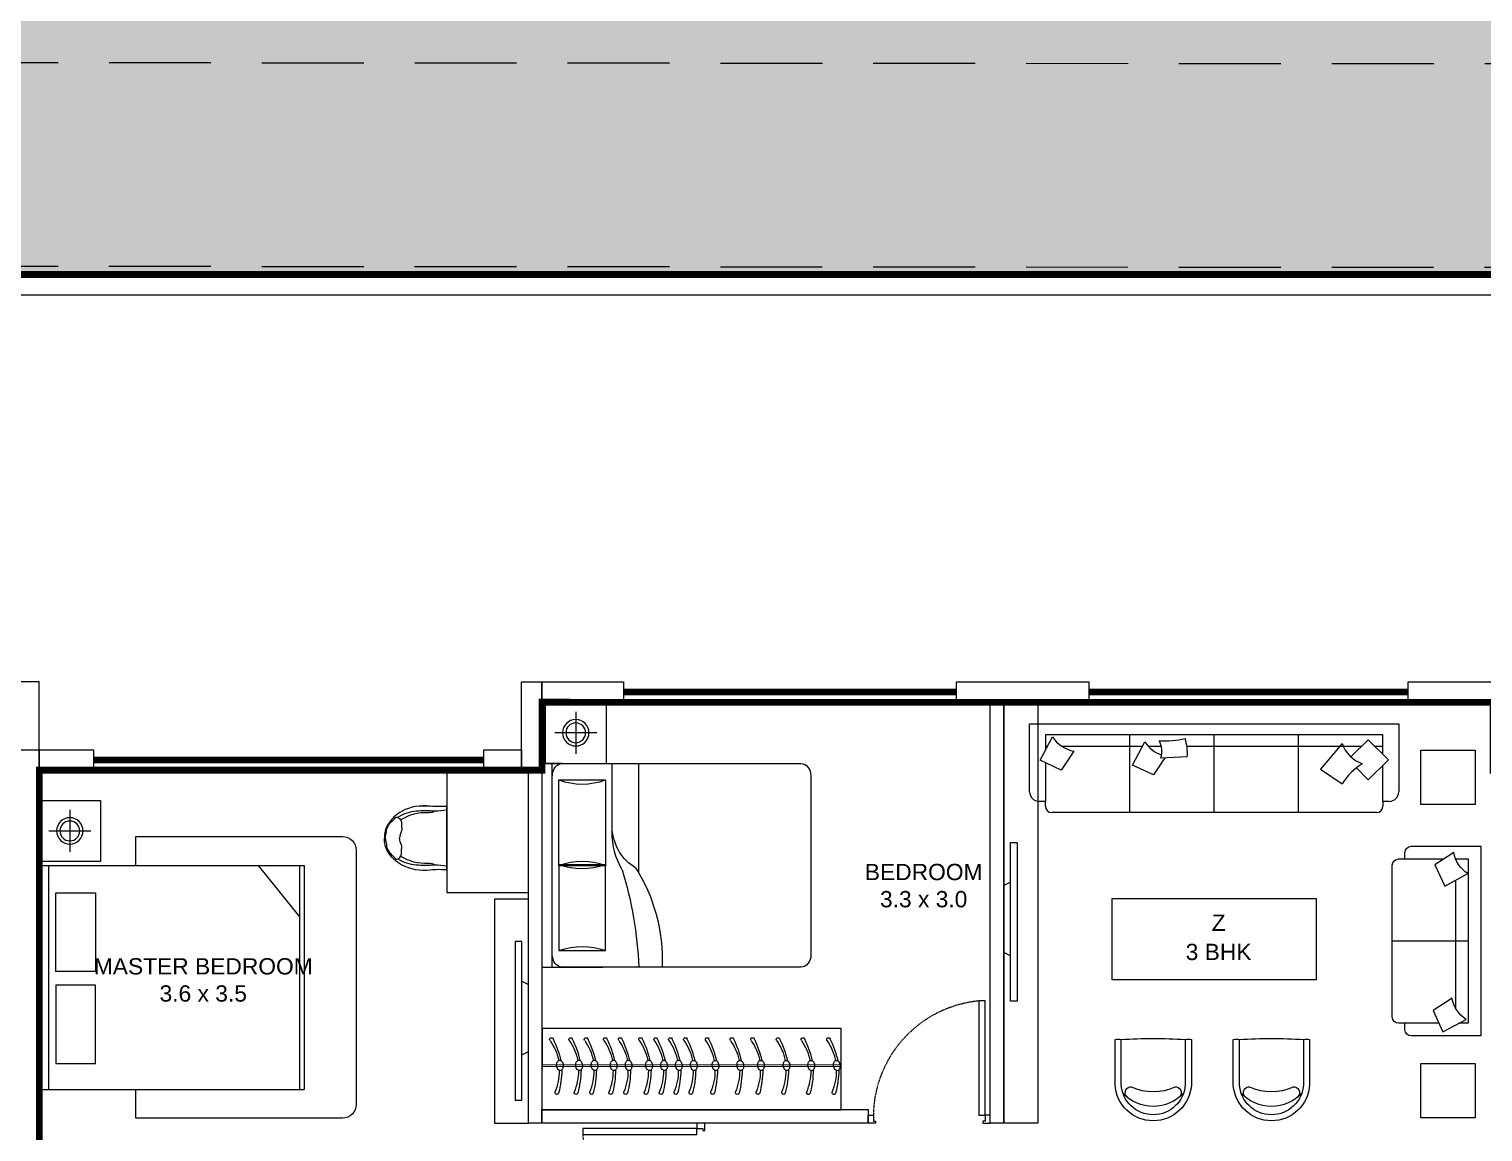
# Model space of a CAD drawing. Header units: inches. Extents: x 27644242 to 29761523, y -859349 to 216979.
# Drawn here: x 29074389 to 29085090, y -312148 to -304026 of the extents above; entities that cross this region are included whole.
import ezdxf

# ---------------------------------------------------------------- set-up
doc = ezdxf.new("R2010")
doc.units = ezdxf.units.IN
doc.header["$MEASUREMENT"] = 0
doc.set_wipeout_variables(frame=1)
doc.linetypes.add('01-Xref Col Podium Lvl-1$0$HIDDEN', pattern=[0.375, 0.25, -0.125])
doc.linetypes.add('DASHED', pattern=[0.75, 0.5, -0.25])
doc.layers.get('Defpoints').update_dxf_attribs({"color": 8})
for name, color, linetype, lineweight in [('DOOR', 4, 'Continuous', 0), ('FURN', 250, 'Continuous', 0), ('RVA Site Boundary', 17, 'Continuous', 15), ('WALL', 7, 'Continuous', 20), ('WINDOW', 162, 'Continuous', 13)]:
    doc.layers.add(name, color=color, linetype=linetype, lineweight=lineweight)
for name, color, linetype in [('HATCH', 9, 'Continuous'), ('ROAD', 32, 'Continuous'), ('text', 7, 'Continuous')]:
    doc.layers.add(name, color=color, linetype=linetype)
doc.styles.add('AMITS', font='arial.ttf')

# ---------------------------------------------------------------- blocks, each defined once
blk = doc.blocks.new('A$C4D4B4B8A')
at = {"layer": 'WALL', "ltscale": 500}
blk.add_lwpolyline([(9900, 7900), (9750, 7900), (9750, 2150), (9900, 2150)], close=True, dxfattribs=at)
blk = doc.blocks.new('A$C700F438C')
at = {"layer": 'FURN', "color": 8, "extrusion": (-6.65399e-08, 5.27913e-08, 1)}
for p, q in [((0.073, 1.5, 0), (1.83, 1.5, 0)), ((1.98, 1.5, 0), (1.53, 1.5, 0)), ((1.98, 1.5, 0), (1.53, 1.5, 0)), ((1.98, 1.5, 0), (1.53, 1.5, 0)), ((1.904, 1.5, 0), (1.904, 0, 0)), ((0, 0.091, 0), (0, 1.409, 0)), ((1.855, 1.378, 0), (1.512, 1.378, 0)), ((1.512, 1.378, 0), (1.512, 0.747, 0)), ((1.855, 0.747, 0), (1.855, 1.378, 0)), ((1.267, 0.799, 0), (1.267, 0, 0)), ((1.512, 0.122, 0), (1.512, 0.754, 0)), ((1.512, 0.754, 0), (1.855, 0.754, 0)), ((1.855, 0.754, 0), (1.855, 0.122, 0)), ((1.512, 0.747, 0), (1.855, 0.747, 0)), ((1.463, 0.503, 0), (1.463, 0, 0)), ((1.855, 0.122, 0), (1.512, 0.122, 0)), ((1.83, 0, 0), (0.074, 0, 0)), ((1.904, 0, 0), (1.98, 0, 0))]:
    blk.add_line(p, q, dxfattribs=at)
at = {"layer": 'FURN', "linetype": 'Continuous', "lineweight": 0, "extrusion": (-6.65399e-08, 5.27913e-08, 1)}
blk.add_line((1.83, 0, 0), (1.917, 0, 0), dxfattribs=at)
at = {"layer": 'FURN', "color": 8, "extrusion": (6.65399e-08, -5.27913e-08, -1)}
for centre, major_axis, ratio, start_param, end_param in [((0.073, 1.409, 0), (0, -0.0914, 0), 0.803207, 1.570796, 3.141593), ((1.959, 1.454, 0), (0, -1.077, 0), 0.803207, 0.880587, 1.613256), ((3.067, 1.603, 0), (0, -2.243, 0), 0.803207, 1.197175, 1.525138), ((1.83, 1.409, 0), (0, -0.0914, 0), 0.803207, 3.141593, 4.712389), ((1.683, 2.11, 0), (0, -0.762, 0), 0.803207, -0.283794, 0.283794), ((0.669, 0.085, 0), (-0.705, -0.615, 0), 0.604617, 2.952061, 3.536756), ((-0.032, 0.19, 0), (-1.467, -0.494, 0), 0.581007, 3.019706, 3.343381), ((1.684, 0.015, 0), (0, -0.762, 0), 0.803207, 2.857799, 3.425387), ((0.074, 0.091, 0), (0, -0.0914, 0), 0.803207, 0, 1.570796), ((1.83, 0.092, 0), (0, -0.0914, 0), 0.803207, -1.570796, 0)]:
    blk.add_ellipse(centre, major_axis=major_axis, ratio=ratio, start_param=start_param, end_param=end_param, dxfattribs=at)
at = {"layer": 'FURN', "color": 8, "extrusion": (-6.65399e-08, 5.27913e-08, 1)}
for centre, start_param, end_param in [((1.683, 1.485, 0), -0.283794, 0.283794), ((1.684, -0.61, 0), 2.857799, 3.425387)]:
    blk.add_ellipse(centre, major_axis=(0, -0.762, 0), ratio=0.803207, start_param=start_param, end_param=end_param, dxfattribs=at)
blk = doc.blocks.new('BEDROOM')
at = {"layer": 'FURN', "linetype": 'Continuous', "extrusion": (-5.00305e-08, -8.66553e-08, 1)}
for p, q in [((1066, 501, 0), (1066, 193, 0)), ((912, 347, 0), (1220, 347, 0))]:
    blk.add_line(p, q, dxfattribs=at)
at = {"layer": 'FURN', "ltscale": 500}
blk.add_line((1315, 122, 0), (1315, -1378, 0), dxfattribs=at)
at = {"layer": 'FURN', "ltscale": 0.05, "extrusion": (-5.00305e-08, -8.66553e-08, 1), "elevation": 0}
blk.add_lwpolyline([(1291, 122), (841, 122), (841, 572), (1291, 572)], close=True, dxfattribs=at)
at = {"layer": 'FURN', "linetype": 'Continuous', "extrusion": (-5.00305e-08, -8.66553e-08, 1)}
for radius in [97, 72.8]:
    blk.add_circle((1066, 347, 0), radius, dxfattribs=at)
at = {"layer": 'FURN', "extrusion": (-3.01072e-07, 1.30707e-07, 1), "xscale": -1000.000000000015, "yscale": 1000.000000000015, "zscale": 1000.000000000007, "rotation": 180.0236273616612}
blk.add_blockref('A$C700F438C', (-665, 121, 0), dxfattribs=at)
blk = doc.blocks.new('DOOR_750')
at = {"layer": 'DOOR'}
for points in [[(-70, 50), (-32.5, 50), (-32.5, 750), (-70, 750)], [(-750, 50), (-717.5, 50), (-717.5, 12.5), (-705, 12.5), (-705, 0), (-750, 0)], [(0, 50), (-32.5, 50), (-32.5, 12.5), (-45, 12.5), (-45, 0), (0, 0)]]:
    blk.add_lwpolyline(points, close=True, dxfattribs=at)
at = {"layer": 'DOOR', "linetype": 'DASHED', "ltscale": 10}
blk.add_arc((-2.4, 38), 715.2, 95.4221, 179.04025, dxfattribs=at)
blk = doc.blocks.new('edddew234')
at = {"layer": 'FURN', "linetype": 'Continuous', "extrusion": (5.00305e-08, 8.66553e-08, 1)}
for p, q in [((1391, 2058, 0), (1391, 1750, 0)), ((1545, 1904, 0), (1237, 1904, 0))]:
    blk.add_line(p, q, dxfattribs=at)
at = {"layer": 'FURN', "ltscale": 0.05, "extrusion": (5.00305e-08, 8.66553e-08, 1)}
for p, q in [((1616, 1650, 0), (-334, 1650, 0)), ((-334, 1650, 0), (-334, 0, 0)), ((6, 1650, 0), (-299, 1271, 0)), ((-299, 1650, 0), (-299, 0, 0)), ((1547, 1650, 0), (1547, 0, 0)), ((1616, 1650, 0), (1616, 0, 0)), ((1616, 0, 0), (-334, 0, 0))]:
    blk.add_line(p, q, dxfattribs=at)
blk.add_lwpolyline([(1166, 1679), (1616, 1679), (1616, 2129), (1166, 2129)], close=True, dxfattribs=at)
at = {"layer": 'FURN', "linetype": 'Continuous', "extrusion": (5.00305e-08, 8.66553e-08, 1)}
for points in [[(1494, 1449), (1203, 1449), (1203, 869), (1494, 869)], [(1494, 190), (1203, 190), (1203, 769), (1494, 769)]]:
    blk.add_lwpolyline(points, close=True, dxfattribs=at)
for radius in [97, 72.8]:
    blk.add_circle((1391, 1904), radius, dxfattribs=at)
blk = doc.blocks.new('TVVVV')
at = {"layer": 'FURN', "ltscale": 1000, "elevation": 0}
blk.add_lwpolyline([(-130, 740), (-82, 740), (-82, -429), (-130, -429)], close=True, dxfattribs=at)
for points in [[(-130, 447), (-179, 422)], [(-130, -96), (-179, -71)]]:
    blk.add_lwpolyline(points, dxfattribs=at)
blk = doc.blocks.new('CHAIR3A')
at = {"linetype": 'ByBlock'}
blk.add_line((-52, -301), (-52, 301), dxfattribs=at)
for points in [[(-52, 301, -0.003941), (-52, 301, 0.024434), (-3, 299, 0.045583), (106, 303, -0.150789), (371, 255, -0.143435), (506, 126, -0.142303), (537, 0, -2.98005)], [(-52, 267, 0.057605), (62, 255, -0.038875), (238, 255, -0.121281), (406, 199, -1.697813)], [(-52, 267, 0.057605), (62, 255, -0.038875), (238, 255, -0.121281), (406, 199, -1.697813)], [(68, 254, 0.173618), (87, 244, 0.0594), (126, 241, -0.149572), (381, 173, 1.755029)], [(68, 254, 0.173618), (87, 244, 0.0594), (126, 241, -0.149572), (381, 173, 1.755029)], [(529, 0, 0.08954), (521, 43, -0.106296), (517, 70, 0.127969), (512, 95, 0.046207), (480, 147, 0.087077), (465, 161, -0.116175), (440, 187, 0.417123), (406, 196, 0.303615), (375, 132, -0.099252), (373, 96, 0.17219), (376, 68, -0.081748), (395, 0, 1.609398)], [(529, 0, 0.08954), (521, 43, -0.106296), (517, 70, 0.127969), (512, 95, 0.046207), (480, 147, 0.087077), (465, 161, -0.116175), (440, 187, 0.417123), (406, 196, 0.303615), (375, 132, -0.099252), (373, 96, 0.17219), (376, 68, -0.081748), (395, 0, 1.609398)], [(-52, -301, 0.003941), (-52, -300, -0.024434), (-3, -299, -0.045583), (106, -303, 0.150789), (371, -255, 0.143435), (506, -126, 0.142303), (537, 0, 2.98005)], [(529, 0, -0.08954), (521, -43, 0.106296), (517, -70, -0.127969), (512, -95, -0.046207), (480, -147, -0.087077), (465, -161, 0.116175), (440, -187, -0.417123), (406, -196, -0.303615), (375, -132, 0.099252), (373, -96, -0.17219), (376, -68, 0.081748), (395, 0, -1.609398)], [(529, 0, -0.08954), (521, -43, 0.106296), (517, -70, -0.127969), (512, -95, -0.046207), (480, -147, -0.087077), (465, -161, 0.116175), (440, -187, -0.417123), (406, -196, -0.303615), (375, -132, 0.099252), (373, -96, -0.17219), (376, -68, 0.081748), (395, 0, -1.609398)], [(-52, -267, -0.057605), (62, -255, 0.038875), (238, -255, 0.121281), (406, -199, 1.697813)], [(-52, -267, -0.057605), (62, -255, 0.038875), (238, -255, 0.121281), (406, -199, 1.697813)], [(68, -254, -0.173618), (87, -244, -0.0594), (126, -241, 0.149572), (381, -173, -1.755029)], [(68, -254, -0.173618), (87, -244, -0.0594), (126, -241, 0.149572), (381, -173, -1.755029)]]:
    blk.add_lwpolyline(points, format="xyb", dxfattribs=at)
blk = doc.blocks.new('09CH600A')
at = {"linetype": 'ByBlock'}
blk.add_wipeout([(-275, 0), (275, 0), (274, -35), (277, -145), (278, -240), (261, -323), (234, -387), (193, -448), (142, -494), (109, -515), (34, -539), (-15, -540), (-54, -535), (-102, -518), (-170, -471), (-211, -424), (-233, -388), (-250, -350), (-273, -270), (-279, -219), (-278, -158), (-273, -96), (-273, -53), (-274, -23), (-275, -1)], dxfattribs=at)
at = {"linetype": 'ByBlock', "xscale": 0.9151414309484192, "yscale": 0.9151414309484192, "zscale": 0.9151414309484192, "rotation": 270.0696394041314}
blk.add_blockref('CHAIR3A', (0, -48), dxfattribs=at)
blk = doc.blocks.new('rffffff')
at = {"layer": 'FURN'}
for p, q in [((146, 519, 0), (-2054, 519, 0)), ((-2054, 519, 0), (-2053, -81, 0)), ((146, 519, 0), (147, -81, 0)), ((146, 251, 0), (-2054, 250, 0)), ((146, 239, 0), (-2054, 238, 0)), ((147, -81, 0), (-2053, -81, 0))]:
    blk.add_line(p, q, dxfattribs=at)
at = {"layer": 'FURN', "extrusion": (9.36485e-09, 6.40542e-09, 1)}
for points in [[(-2028, 206, 0.144333), (-2019, 208, 0.107177), (-2009, 216, 0.077818), (-2003, 227, 0.065016), (-1999, 242, 0.065016), (-2000, 257, 0.077818), (-2004, 269, 0.107177), (-2011, 279, 0.144333), (-2020, 282, 0.144333), (-2029, 280, 0.107177), (-2038, 273, 0.077818), (-2044, 262, 0.065016), (-2048, 247, 0.065016), (-2047, 231, 0.077818), (-2044, 219, 0.107177), (-2036, 210, 0.144333)], [(-1840, 206, 0.144333), (-1831, 208, 0.107177), (-1821, 216, 0.077818), (-1815, 227, 0.065016), (-1811, 242, 0.065016), (-1812, 257, 0.077818), (-1816, 269, 0.107177), (-1823, 279, 0.144333), (-1832, 282, 0.144333), (-1841, 280, 0.107177), (-1850, 273, 0.077818), (-1856, 262, 0.065016), (-1860, 247, 0.065016), (-1859, 231, 0.077818), (-1856, 219, 0.107177), (-1848, 210, 0.144333)], [(-1657, 207, 0.144333), (-1648, 208, 0.107177), (-1639, 216, 0.077818), (-1633, 227, 0.065016), (-1629, 242, 0.065016), (-1630, 257, 0.077818), (-1633, 269, 0.107177), (-1641, 279, 0.144333), (-1649, 282, 0.144333), (-1658, 280, 0.107177), (-1668, 273, 0.077818), (-1674, 262, 0.065016), (-1678, 247, 0.065016), (-1677, 232, 0.077818), (-1673, 219, 0.107177), (-1666, 210, 0.144333)], [(-1469, 207, 0.144333), (-1460, 208, 0.107177), (-1451, 216, 0.077818), (-1444, 227, 0.065016), (-1441, 242, 0.065016), (-1441, 257, 0.077818), (-1445, 269, 0.107177), (-1453, 279, 0.144333), (-1461, 282, 0.144333), (-1470, 281, 0.107177), (-1480, 273, 0.077818), (-1486, 262, 0.065016), (-1489, 247, 0.065016), (-1489, 232, 0.077818), (-1485, 219, 0.107177), (-1477, 210, 0.144333)], [(-1317, 207, 0.144333), (-1308, 208, 0.107177), (-1298, 216, 0.077818), (-1292, 227, 0.065016), (-1289, 242, 0.065016), (-1289, 257, 0.077818), (-1293, 269, 0.107177), (-1301, 279, 0.144333), (-1309, 282, 0.144333), (-1318, 281, 0.107177), (-1327, 273, 0.077818), (-1334, 262, 0.065016), (-1337, 247, 0.065016), (-1337, 232, 0.077818), (-1333, 219, 0.107177), (-1325, 210, 0.144333)], [(-1135, 207, 0.144333), (-1126, 208, 0.107177), (-1116, 216, 0.077818), (-1110, 227, 0.065016), (-1106, 242, 0.065016), (-1107, 257, 0.077818), (-1111, 270, 0.107177), (-1118, 279, 0.144333), (-1127, 282, 0.144333), (-1136, 281, 0.107177), (-1145, 273, 0.077818), (-1151, 262, 0.065016), (-1155, 247, 0.065016), (-1154, 232, 0.077818), (-1151, 220, 0.107177), (-1143, 210, 0.144333)], [(-975, 207, 0.144333), (-966, 208, 0.107177), (-957, 216, 0.077818), (-951, 227, 0.065016), (-947, 242, 0.065016), (-947, 257, 0.077818), (-951, 270, 0.107177), (-959, 279, 0.144333), (-967, 282, 0.144333), (-976, 281, 0.107177), (-986, 273, 0.077818), (-992, 262, 0.065016), (-996, 247, 0.065016), (-995, 232, 0.077818), (-991, 220, 0.107177), (-984, 210, 0.144333)], [(-865, 207, 0.144333), (-856, 209, 0.107177), (-846, 216, 0.077818), (-840, 227, 0.065016), (-836, 242, 0.065016), (-837, 257, 0.077818), (-841, 270, 0.107177), (-848, 279, 0.144333), (-857, 283, 0.144333), (-866, 281, 0.107177), (-875, 273, 0.077818), (-881, 262, 0.065016), (-885, 247, 0.065016), (-885, 232, 0.077818), (-881, 220, 0.107177), (-873, 210, 0.144333)], [(-756, 207, 0.144333), (-747, 209, 0.107177), (-738, 216, 0.077818), (-731, 227, 0.065016), (-728, 242, 0.065016), (-728, 258, 0.077818), (-732, 270, 0.107177), (-740, 279, 0.144333), (-748, 283, 0.144333), (-757, 281, 0.107177), (-766, 273, 0.077818), (-773, 262, 0.065016), (-776, 247, 0.065016), (-776, 232, 0.077818), (-772, 220, 0.107177), (-764, 210, 0.144333)], [(-645, 207, 0.144333), (-636, 209, 0.107177), (-627, 216, 0.077818), (-621, 227, 0.065016), (-617, 242, 0.065016), (-617, 258, 0.077818), (-621, 270, 0.107177), (-629, 279, 0.144333), (-637, 283, 0.144333), (-646, 281, 0.107177), (-656, 273, 0.077818), (-662, 262, 0.065016), (-666, 247, 0.065016), (-665, 232, 0.077818), (-661, 220, 0.107177), (-654, 210, 0.144333)], [(-495, 207, 0.144333), (-486, 209, 0.107177), (-477, 216, 0.077818), (-471, 227, 0.065016), (-467, 242, 0.065016), (-468, 258, 0.077818), (-471, 270, 0.107177), (-479, 279, 0.144333), (-488, 283, 0.144333), (-496, 281, 0.107177), (-506, 273, 0.077818), (-512, 262, 0.065016), (-516, 247, 0.065016), (-515, 232, 0.077818), (-511, 220, 0.107177), (-504, 210, 0.144333)], [(-385, 207, 0.144333), (-376, 209, 0.107177), (-366, 216, 0.077818), (-360, 227, 0.065016), (-357, 242, 0.065016), (-357, 258, 0.077818), (-361, 270, 0.107177), (-369, 279, 0.144333), (-377, 283, 0.144333), (-386, 281, 0.107177), (-395, 273, 0.077818), (-402, 262, 0.065016), (-405, 247, 0.065016), (-405, 232, 0.077818), (-401, 220, 0.107177), (-393, 210, 0.144333)], [(-244, 207, 0.144333), (-235, 209, 0.107177), (-226, 216, 0.077818), (-219, 227, 0.065016), (-216, 242, 0.065016), (-216, 258, 0.077818), (-220, 270, 0.107177), (-228, 279, 0.144333), (-236, 283, 0.144333), (-245, 281, 0.107177), (-254, 273, 0.077818), (-261, 262, 0.065016), (-264, 247, 0.065016), (-264, 232, 0.077818), (-260, 220, 0.107177), (-252, 210, 0.144333)], [(-130, 207, 0.144333), (-121, 209, 0.107177), (-112, 216, 0.077818), (-106, 227, 0.065016), (-102, 242, 0.065016), (-102, 258, 0.077818), (-106, 270, 0.107177), (-114, 279, 0.144333), (-122, 283, 0.144333), (-131, 281, 0.107177), (-141, 273, 0.077818), (-147, 262, 0.065016), (-151, 247, 0.065016), (-150, 232, 0.077818), (-146, 220, 0.107177), (-139, 210, 0.144333)], [(11, 207, 0.144333), (20, 209, 0.107177), (29, 216, 0.077818), (35, 227, 0.065016), (39, 242, 0.065016), (38, 258, 0.077818), (35, 270, 0.107177), (27, 279, 0.144333), (18, 283, 0.144333), (10, 281, 0.107177), (0, 273, 0.077818), (-6, 262, 0.065016), (-10, 247, 0.065016), (-9, 232, 0.077818), (-5, 220, 0.107177), (2, 210, 0.144333)]]:
    blk.add_lwpolyline(points, format="xyb", close=True, dxfattribs=at)
for points in [[(-2038, 211, 0.057952), (-2015, 41, 1.08017), (-1990, 49, -0.102886), (-2022, 207, -0.821198)], [(-1850, 212, 0.057952), (-1827, 41, 1.08017), (-1802, 49, -0.102886), (-1834, 207, -0.821198)], [(-1668, 212, 0.057952), (-1644, 41, 1.08017), (-1619, 50, -0.102886), (-1651, 207, -0.821198)], [(-1479, 212, 0.057952), (-1456, 41, 1.08017), (-1431, 50, -0.102886), (-1463, 207, -0.821198)], [(-1327, 212, 0.057952), (-1304, 41, 1.08017), (-1279, 50, -0.102886), (-1311, 207, -0.821198)], [(-1145, 212, 0.057952), (-1122, 41, 1.08017), (-1097, 50, -0.102886), (-1129, 207, -0.821198)], [(-985, 212, 0.057952), (-962, 41, 1.08017), (-937, 50, -0.102886), (-969, 207, -0.821198)], [(-875, 212, 0.057952), (-852, 41, 1.08017), (-827, 50, -0.102886), (-859, 207, -0.821198)], [(-766, 212, 0.057952), (-743, 41, 1.08017), (-718, 50, -0.102886), (-750, 207, -0.821198)], [(-656, 212, 0.057952), (-632, 41, 1.08017), (-607, 50, -0.102886), (-639, 207, -0.821198)], [(-506, 212, 0.057952), (-482, 41, 1.08017), (-457, 50, -0.102886), (-489, 207, -0.821198)], [(-395, 212, 0.057952), (-372, 41, 1.08017), (-347, 50, -0.102886), (-379, 207, -0.821198)], [(-254, 212, 0.057952), (-231, 41, 1.08017), (-206, 50, -0.102886), (-238, 207, -0.821198)], [(-141, 212, 0.057952), (-117, 41, 1.08017), (-92, 50, -0.102886), (-124, 207, -0.821198)], [(0, 212, 0.057952), (24, 41, 1.08017), (49, 50, -0.102886), (17, 207, -0.821198)]]:
    blk.add_lwpolyline(points, format="xyb", dxfattribs=at)
for centre, radius, start, end in [((-1304, 113, 0), 745, 153.8497, 167.1166), ((-1962, 436, 0), 13.2, 325.0212, 153.8495), ((-1116, 113, 0), 745, 153.8497, 167.1166), ((-1439, 202, 0), 395, 145.0214, 168.5184), ((-1774, 436, 0), 13.2, 325.0212, 153.8495), ((-934, 113, 0), 745, 153.8497, 167.1166), ((-1257, 202, 0), 395, 145.0214, 168.5184), ((-1591, 436, 0), 13.2, 325.0212, 153.8495), ((-746, 113, 0), 745, 153.8497, 167.1166), ((-1069, 202, 0), 395, 145.0214, 168.5184), ((-1403, 436, 0), 13.2, 325.0212, 153.8495), ((-594, 113, 0), 745, 153.8497, 167.1166), ((-917, 202, 0), 395, 145.0214, 168.5184), ((-1251, 436, 0), 13.2, 325.0212, 153.8495), ((-411, 113, 0), 745, 153.8497, 167.1166), ((-734, 202, 0), 395, 145.0214, 168.5184), ((-1069, 436, 0), 13.2, 325.0212, 153.8495), ((-252, 113, 0), 745, 153.8497, 167.1166), ((-575, 202, 0), 395, 145.0214, 168.5184), ((-909, 436, 0), 13.2, 325.0212, 153.8495), ((-141, 113, 0), 745, 153.8497, 167.1166), ((-464, 202, 0), 395, 145.0214, 168.5184), ((-799, 436, 0), 13.2, 325.0212, 153.8495), ((-33, 113, 0), 745, 153.8497, 167.1166), ((-356, 202, 0), 395, 145.0214, 168.5184), ((-690, 436, 0), 13.2, 325.0212, 153.8495), ((78, 113, 0), 745, 153.8497, 167.1166), ((-245, 202, 0), 395, 145.0214, 168.5184), ((-579, 436, 0), 13.2, 325.0212, 153.8495), ((228, 113, 0), 745, 153.8497, 167.1166), ((-95, 202, 0), 395, 145.0214, 168.5184), ((-429, 436, 0), 13.2, 325.0212, 153.8495), ((338, 113, 0), 745, 153.8497, 167.1166), ((15, 202, 0), 395, 145.0214, 168.5184), ((-319, 436, 0), 13.2, 325.0212, 153.8495), ((479, 113, 0), 745, 153.8497, 167.1166), ((156, 202, 0), 395, 145.0214, 168.5184), ((-178, 436, 0), 13.2, 325.0212, 153.8495), ((593, 113, 0), 745, 153.8497, 167.1166), ((270, 202, 0), 395, 145.0214, 168.5184), ((-64, 436, 0), 13.2, 325.0212, 153.8495), ((734, 113, 0), 745, 153.8497, 167.1166), ((411, 202, 0), 395, 145.0214, 168.5184), ((77, 436, 0), 13.2, 325.0212, 153.8495), ((-1627, 202, 0), 395, 145.0214, 168.5184)]:
    blk.add_arc(centre, radius, start, end, dxfattribs=at)
blk = doc.blocks.new('cha-1')
at = {"color": 0, "linetype": 'ByBlock'}
for points in [[(375, 10), (375, 453, 0.950858), (-375, 453), (-375, 10)], [(315, 11), (315, 452, 0.946504), (-315, 452), (-315, 11)]]:
    blk.add_lwpolyline(points, format="xyb", dxfattribs=at)
for centre, radius, start, end in [((0, 263), 405, 42.4573, 137.5427), ((-217, 533), 58.2, 126.2045, 258.1486), ((217, 533), 58.2, 281.8514, 53.7955), ((-224, 501), 25, 258.1486, 294.8492), ((0, 17), 508, 65.1508, 114.8492), ((224, 501), 25, 245.1508, 281.8514), ((-347, 125), 118, 256.2867, 285.6904), ((0, 4466), 4466, 265.9551, 274.0449), ((347, 125), 118, 254.3096, 283.7133)]:
    blk.add_arc(centre, radius, start, end, dxfattribs=at)
blk = doc.blocks.new('sofa-12')
at = {"color": 0, "linetype": 'ByBlock'}
for p, q in [((0.175, 0.7), (2.742, 0.7)), ((0.792, 0.7), (0.792, 0.087)), ((1.458, 0.7), (1.458, 0.087)), ((2.125, 0.7), (2.125, 0.087)), ((0.075, 0.612), (0.125, 0.612)), ((0.125, 0.612), (0.125, 0.65)), ((0.125, 0.612), (0.125, 0.327)), ((2.792, 0.65), (2.792, 0.612)), ((2.792, 0.612), (2.842, 0.612)), ((2.792, 0.306), (2.792, 0.612)), ((0, 0), (0, 0.537)), ((0.618, 0.356), (0.447, 0.473)), ((2.917, 0.537), (2.917, 0)), ((0.241, 0.442), (0.081, 0.283)), ((0.335, 0.347), (0.241, 0.442)), ((0.447, 0.154), (0.618, 0.356)), ((1.849, 0.268), (1.937, 0.402)), ((1.937, 0.402), (2.105, 0.325)), ((2.568, 0.214), (2.667, 0.364)), ((2.667, 0.364), (2.834, 0.286)), ((0.081, 0.283), (0.241, 0.124)), ((0.125, 0.24), (0.125, 0.087)), ((0.241, 0.124), (0.378, 0.261)), ((1.671, 0.261), (1.882, 0.27)), ((2.105, 0.325), (2.006, 0.141)), ((2.834, 0.286), (2.736, 0.102)), ((0.19, 0.175), (0.125, 0.175)), ((1.674, 0.175), (0.291, 0.175)), ((1.98, 0.175), (1.877, 0.175)), ((2.665, 0.175), (2.024, 0.175)), ((2.792, 0.175), (2.775, 0.175)), ((2.792, 0.087), (2.792, 0.206)), ((2.917, 0), (0, 0)), ((0.125, 0.087), (2.792, 0.087))]:
    blk.add_line(p, q, dxfattribs=at)
for centre, radius, start, end in [((0.175, 0.65), 0.05, 90, 180), ((2.742, 0.65), 0.05, 0, 90), ((0.075, 0.537), 0.075, 90, 180), ((2.842, 0.537), 0.075, 0, 90), ((0.025, 0.736), 0.497, 301.9301, 328.0699), ((0.211, 0.077), 0.248, 18.0785, 71.9215), ((2.044, 0.231), 0.374, 175.4155, 198.0697), ((2.038, 0.215), 0.166, 160.8325, 209.9235), ((1.796, 0.008), 0.249, 32.3301, 71.5057), ((1.845, -0.512), 0.646, 85.599, 104.0402), ((2.526, -0.031), 0.249, 32.3301, 80.157)]:
    blk.add_arc(centre, radius, start, end, dxfattribs=at)
blk = doc.blocks.new('sofa-14')
at = {"color": 0, "linetype": 'ByBlock'}
for p, q in [((1.35, 0.7), (0.15, 0.7)), ((0.75, 0.1), (0.75, 0.7)), ((0.1, 0.6), (0.05, 0.6)), ((0.1, 0.65), (0.1, 0.292)), ((1.4, 0.332), (1.4, 0.65)), ((1.45, 0.6), (1.4, 0.6)), ((0, 0.55), (0, 0)), ((1.5, 0), (1.5, 0.55)), ((0.049, 0.214), (0.147, 0.364)), ((0.147, 0.364), (0.315, 0.286)), ((1.201, 0.228), (1.3, 0.378)), ((1.3, 0.378), (1.468, 0.301)), ((0.315, 0.286), (0.216, 0.102)), ((1.468, 0.301), (1.369, 0.116)), ((0.1, 0.199), (0.1, 0.1)), ((0.268, 0.2), (1.28, 0.2)), ((1.4, 0.1), (1.4, 0.174)), ((0, 0), (1.5, 0)), ((0.1, 0.1), (1.4, 0.1))]:
    blk.add_line(p, q, dxfattribs=at)
for centre, radius, start, end in [((0.15, 0.65), 0.05, 90, 180), ((1.35, 0.65), 0.05, 360, 90), ((0.05, 0.55), 0.05, 90, 180), ((1.45, 0.55), 0.05, 0, 90), ((0.006, -0.031), 0.249, 32.3301, 80.157), ((1.159, -0.017), 0.249, 32.3301, 80.157)]:
    blk.add_arc(centre, radius, start, end, dxfattribs=at)

msp = doc.modelspace()

# ---------------------------------------------------------------- hatches: boundary and pattern name
at = {"layer": 'HATCH', "ltscale": 500, "true_color": 0x1f7f00, "transparency": 33554508}
h = msp.add_hatch(color=86, dxfattribs=at)
h.dxf.hatch_style = 1
h.paths.add_polyline_path([(29121495.6, -307841.6), (29102964.4, -307841.6), (29102964.4, -305834), (29032701.9, -305834), (29021381.5, -305849.3), (29018798.4, -300010.2), (29034924.6, -299825.2), (29046518.8, -299772.4), (29055109.9, -299786.4), (29064432, -299782.6), (29069708.8, -299784.6), (29080752.3, -299792.5), (29102254.4, -299831), (29119486.9, -299903)])

# ---------------------------------------------------------------- linework, layer by layer
at = {"layer": 'FURN', "ltscale": 500}
for points in [[(29081564.4, -308984), (29081814.4, -308984), (29081814.4, -312084), (29081564.4, -312084)], [(29077463.6, -310384.5), (29078064.5, -310384.5), (29078064.5, -309484.2), (29077463.6, -309484.2)], [(29078064.4, -310434.5), (29077814.4, -310434.5), (29077814.4, -312084), (29078064.4, -312084)]]:
    msp.add_lwpolyline(points, close=True, dxfattribs=at)
at = {"layer": 'FURN', "ltscale": 500, "elevation": 0}
for points in [[(29085034.2, -309337.2), (29085034.2, -309737.2), (29084634.2, -309737.2), (29084634.2, -309337.2)], [(29085034.2, -311644.4), (29085034.2, -312044.4), (29084634.2, -312044.4), (29084634.2, -311644.4)]]:
    msp.add_lwpolyline(points, close=True, dxfattribs=at)
at = {"layer": 'FURN', "ltscale": 1000, "elevation": 0}
msp.add_lwpolyline([(29075174.2, -310185.3), (29075174.2, -309973.3), (29076696.2, -309973.3, -0.4142136), (29076796.2, -310073.3), (29076796.2, -311947.1, -0.4142136), (29076696.2, -312047.1), (29075174.2, -312047.1), (29075174.2, -311835.3)], format="xyb", dxfattribs=at)
at = {"layer": 'FURN', "ltscale": 1000}
msp.add_lwpolyline([(29082362.3, -311028.5), (29082362.3, -310428.5), (29083862.3, -310428.5), (29083862.3, -311028.5)], close=True, dxfattribs=at)
at = {"layer": 'ROAD', "ltscale": 500}
msp.add_line((29021394.1, -305834), (29121004.1, -305834), dxfattribs=at)
at = {"layer": 'RVA Site Boundary', "color": 252, "linetype": '01-Xref Col Podium Lvl-1$0$HIDDEN', "ltscale": 3000}
for points in [[(29057289.2, -304264.8), (29071603.1, -304270.1), (29095854.4, -304289), (29115992.6, -304373.1), (29117598.9, -310721.4), (29117675.6, -311048)], [(29057291.2, -305764.8), (29071602.3, -305770.1), (29095850.6, -305789), (29114823.7, -305868.3), (29116141.6, -311076.8), (29116215.3, -311390.7)]]:
    msp.add_lwpolyline(points, dxfattribs=at)
at = {"layer": 'WALL', "color": 7, "ltscale": 500}
msp.add_line((29074864.4, -309333.8), (29074864.4, -309483.8), dxfattribs=at)
at = {"layer": 'WALL', "ltscale": 500}
for p, q in [((29078064.4, -312084), (29078064.5, -309484.2)), ((29078164.4, -309484.2), (29078164.4, -312084)), ((29078164.4, -312084), (29078064.4, -312084))]:
    msp.add_line(p, q, dxfattribs=at)
at = {"layer": 'WALL', "color": 250, "ltscale": 500, "const_width": 50}
msp.add_lwpolyline([(29121495.6, -307841.6), (29102964.4, -307841.6), (29102964.4, -305834), (29032701.9, -305834), (29021381.5, -305849.3), (29018798.4, -300010.2), (29034924.6, -299825.2), (29046518.8, -299772.4), (29055109.9, -299786.4), (29064432, -299782.6), (29069708.8, -299784.6), (29080752.3, -299792.5), (29102254.4, -299831), (29119486.9, -299903), (29121495.6, -307841.6)], dxfattribs=at)
at = {"layer": 'WALL', "color": 7, "ltscale": 500}
for points in [[(29078014.4, -308833.7), (29078164.4, -308833.7), (29078164.4, -309484.2), (29078014.4, -309484.2)], [(29078764.4, -308833.7), (29078764.4, -308983.7), (29078164.4, -308983.7), (29078164.4, -308833.7)], [(29082189.4, -308834), (29082189.4, -308984), (29081214.4, -308984), (29081214.4, -308834)], [(29085314.4, -308834), (29085314.4, -308984), (29084539.4, -308984), (29084539.4, -308834)]]:
    msp.add_lwpolyline(points, close=True, dxfattribs=at)
at = {"layer": 'WALL', "ltscale": 500}
for points in [[(29081564.4, -312084), (29081464.4, -312084), (29081464.4, -308984.1), (29081564.4, -308984.1)], [(29080564.4, -311984), (29080564.4, -312084), (29078164.4, -312084), (29078164.4, -311984)]]:
    msp.add_lwpolyline(points, close=True, dxfattribs=at)
at = {"layer": 'WALL', "color": 7, "ltscale": 500}
msp.add_lwpolyline([(29077736.1, -309334.2), (29078014.4, -309334.2), (29078014.4, -309484.2), (29077736.1, -309484.2), (29077736.1, -309334.2)], dxfattribs=at)
at = {"layer": 'WINDOW', "ltscale": 500, "const_width": 50}
for points in [[(29078764.4, -308908.7), (29081214.4, -308908.7)], [(29082189.4, -308909), (29084539.4, -308909)], [(29074864.4, -309408.8), (29077736.1, -309409.2)]]:
    msp.add_lwpolyline(points, dxfattribs=at)

# ---------------------------------------------------------------- block references
at = {"layer": 'DOOR', "xscale": 1.200000000020023, "yscale": 1.200000000020023, "zscale": 1.200000000020023}
msp.add_blockref('DOOR_750', (29081464.4, -312084), dxfattribs=at)
at = {"layer": 'DOOR', "xscale": 1.200000000020023, "yscale": 1.200000000020023, "zscale": 1.200000000020023, "rotation": 90.00000000000037}
msp.add_blockref('DOOR_750', (29079364.2, -312084), dxfattribs=at)
at = {"layer": 'FURN', "ltscale": 500, "xscale": -1}
for name, p in [('BEDROOM', (29079479.2, -309555.8, 0)), ('rffffff', (29078311.1, -311903.4, 0))]:
    msp.add_blockref(name, p, dxfattribs=at)
at = {"layer": 'FURN', "ltscale": 1000, "yscale": 931.2742623500526, "zscale": 931.2742623500526}
for name, p, xscale, rotation in [('sofa-12', (29084470.5, -309144), 931.2742623500526, 180), ('sofa-14', (29085075, -310044.3), -931.2742623500526, 89.99999999999993)]:
    msp.add_blockref(name, p, dxfattribs=dict(at, xscale=xscale, rotation=rotation))
at = {"layer": 'FURN', "ltscale": 1000}
msp.add_blockref('TVVVV', (29081743.1, -310755.8, 0), dxfattribs=at)
at = {"layer": 'FURN', "ltscale": 1000, "xscale": -1}
msp.add_blockref('TVVVV', (29077885.8, -311485.5, 0), dxfattribs=at)

# ---------------------------------------------------------------- texts
at = {"layer": 'text', "ltscale": 100, "char_height": 120, "width": 1715.235, "attachment_point": 1, "style": 'AMITS'}
for s, insert in [('\\pxqc;BEDROOM\\P3.3 x 3.0', (29080116.3, -310174)), ('\\pxqc;MASTER BEDROOM\\P3.6 x 3.5', (29074813.8, -310868.7))]:
    msp.add_mtext(s, dxfattribs=dict(at, insert=insert))
at = {"layer": 'text', "color": 1, "ltscale": 100, "char_height": 120, "width": 1715.235, "attachment_point": 9, "style": 'AMITS'}
for s, insert in [('\\pxqc;Z', (29084002.3, -310668.2)), ('\\pxqc;3 BHK', (29084002.3, -310884.3))]:
    msp.add_mtext(s, dxfattribs=dict(at, insert=insert))

# ---------------------------------------------------------------- next in the draw order: block references
at = {"color": 2, "ltscale": 500}
msp.add_blockref('A$C4D4B4B8A', (29064564.4, -316734), dxfattribs=at)

# ---------------------------------------------------------------- next in the draw order: linework, layer by layer
at = {"layer": 'Defpoints', "ltscale": 500}
msp.add_lwpolyline([(29081164.2, -316584, 50, 50, 0), (29081164.2, -314334, 50, 50, 0), (29081014.2, -314334, 50, 50, 0), (29081014.2, -314434, 50, 50, 0), (29079364.4, -314434, 50, 50, 0), (29079364.4, -312984, 50, 50, 0), (29076814.7, -312984, 50, 50, 0), (29076814.7, -314434, 50, 50, 0), (29074464.2, -314434, 50, 50, 0), (29074464.6, -309484.2, 50, 50, 0), (29078164.4, -309484.2, 50, 50, 0), (29078164.4, -308983.7, 50, 50, 0), (29081114.4, -308984, 50, 50, 0), (29081114.4, -308984.1, 50, 50, 0), (29085164.6, -308983.9, 50, 50, 0), (29085164.6, -309484.1, 50, 50, 0), (29088564.7, -309484, 50, 50, 0), (29088564.6, -312983.9, 50, 50, 0), (29087364.1, -312984, 50, 50, 0), (29087364.1, -314434, 50, 50, 0), (29085164.4, -314434, 50, 50, 0), (29085164.4, -316584, 50, 50, 0), (29081164.2, -316584, 50, 50, 0)], format="xyseb", dxfattribs=at)
at = {"layer": 'WALL', "ltscale": 500}
for points in [[(29032714.5, -308834), (29032714.5, -305834), (29102964.4, -305834), (29102964.4, -309333.8)], [(29032864.5, -308834), (29032864.5, -305984), (29102814.4, -305984), (29102814.4, -309333.8)]]:
    msp.add_lwpolyline(points, dxfattribs=at)
at = {"layer": 'WALL', "color": 7, "ltscale": 500}
msp.add_lwpolyline([(29074314.4, -309333.8), (29074464.4, -309333.8), (29074464.4, -314434), (29074314.4, -314434)], close=True, dxfattribs=at)
msp.add_lwpolyline([(29074864.4, -309483.8), (29074464.4, -309483.8), (29074464.4, -309333.8), (29074864.4, -309333.8)], dxfattribs=at)

# ---------------------------------------------------------------- next in the draw order: block references
at = {"layer": 'FURN', "ltscale": 500, "xscale": -1}
msp.add_blockref('edddew234', (29076080.4, -311835.3, 0), dxfattribs=at)

# ---------------------------------------------------------------- next in the draw order: block references
at = {"layer": 'FURN', "ltscale": 500, "extrusion": (-3.36806e-11, -4.27313e-09, 1), "xscale": -0.8499999999999999, "yscale": 0.8499999999999999, "zscale": 0.8500000000000002, "rotation": 270.0696394070329}
msp.add_blockref('09CH600A', (29077463.6, -309984.6, 0), dxfattribs=at)
at = {"layer": 'FURN', "ltscale": 1000, "xscale": -0.7494972036074088, "yscale": 0.7494972036074088, "zscale": 0.7494972036074088, "rotation": 180}
for p in [(29082663.6, -311459.8), (29083533.8, -311459.8)]:
    msp.add_blockref('cha-1', p, dxfattribs=at)

doc.saveas('drawing.dxf')
